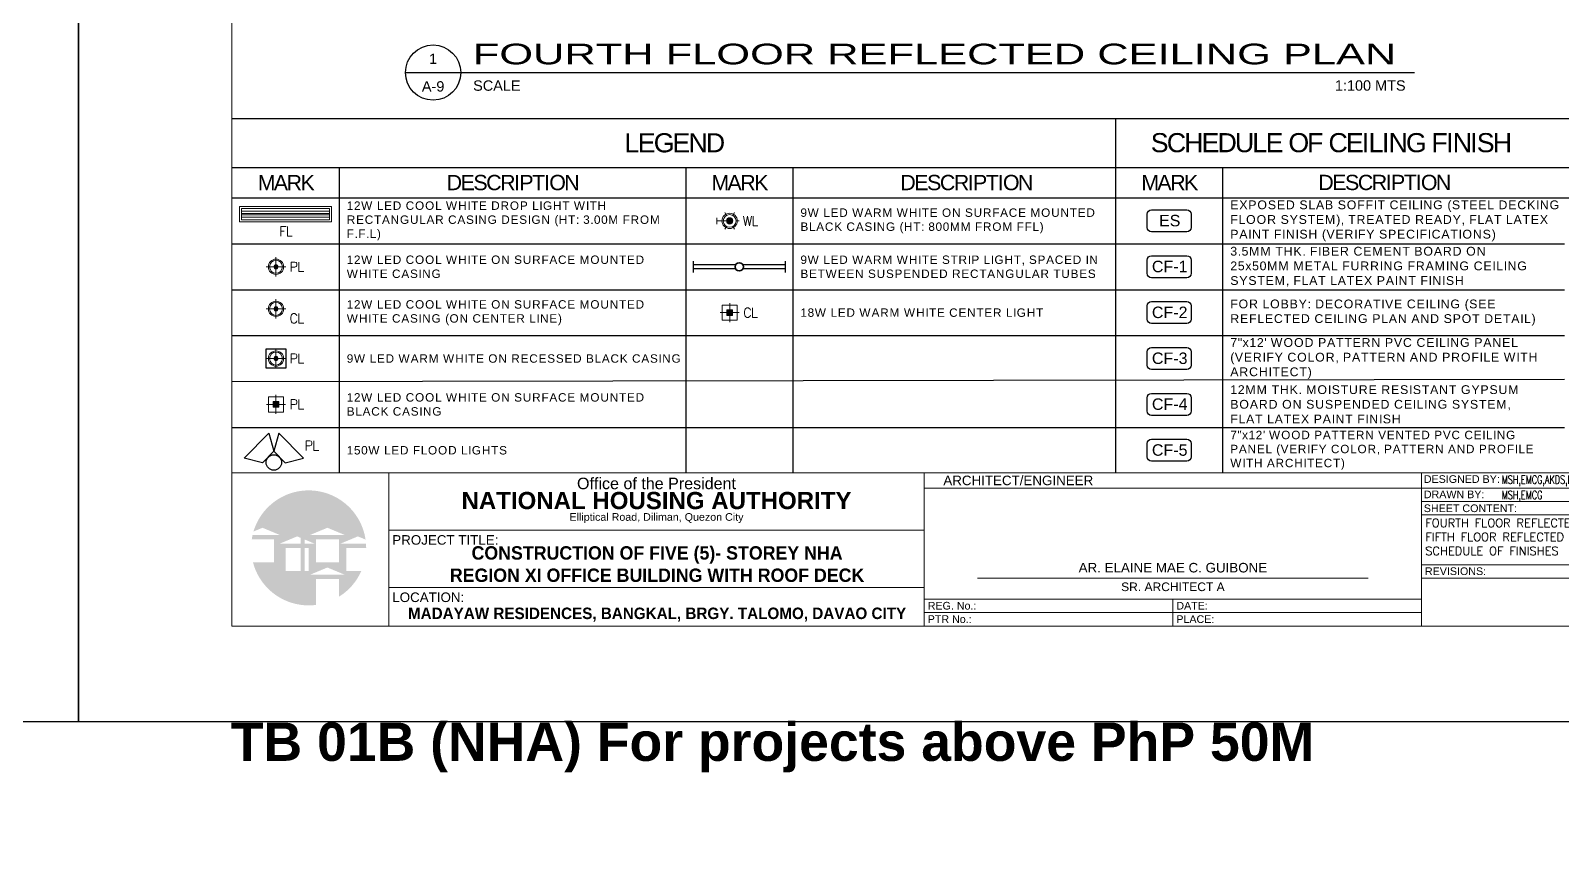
# Model space of a CAD drawing. Header units: metres. Extents: x -12400 to 1, y 0 to 106422.
# Drawn here: x -12172.94 to -12132.93, y 106310.29 to 106331.7 of the extents above; entities that cross this region are included whole.
import ezdxf
from ezdxf.enums import TextEntityAlignment as Align

# ---------------------------------------------------------------- set-up
doc = ezdxf.new("R2010")
doc.units = ezdxf.units.M
doc.header["$PDMODE"] = 35
for name, color, linetype, lineweight in [('B', 5, 'Continuous', 30), ('BOARDER 001', 37, 'Continuous', 18), ('DIM 001', 251, 'Continuous', 13), ('FURN', 8, 'Continuous', 5), ('G', 3, 'Continuous', 20), ('LAYOUT', 1, 'Continuous', 20), ('LF 001', 51, 'Continuous', 20), ('R', 1, 'Continuous', 9), ('TBLOCK-BORDER-INSIDE', 247, 'Continuous', 0), ('TBLOCK-BORDER-OUTSIDE', 240, 'Continuous', 0), ('TBLOCK-BORDER-TLINE', 40, 'Continuous', 0), ('W', 140, 'Continuous', 80), ('Y', 2, 'Continuous', 13)]:
    doc.layers.add(name, color=color, linetype=linetype, lineweight=lineweight)
for name, color, linetype in [('E_FIX_LIGHT1', 2, 'Continuous'), ('lighting', 1, 'Continuous'), ('SCH-FLR', 224, 'Continuous'), ('TITLE', 1, 'Continuous'), ('TITLE BLOCK', 7, 'Continuous'), ('txt', 2, 'Continuous'), ('TXT2', 2, 'Continuous')]:
    doc.layers.add(name, color=color, linetype=linetype)
doc.styles.add('arial', font='arial.ttf')
doc.styles.add('arial baltic', font='arial.ttf')
doc.styles.add('Arial-Bold', font='arial.ttf')
doc.styles.add('arialBOLD', font='arialbd.ttf', dxfattribs={"height": 0.2})
doc.styles.add('CPDA-FONT', font='arial.ttf')
doc.styles.add('DIMTXT-100', font='arial.ttf')
doc.styles.add('HTDO - ARIAL', font='arial.ttf')
doc.styles.add('simplex', font='simplex.shx')
doc.styles.add('T-0.15', font='romans.shx', dxfattribs={"height": 0.15})
doc.styles.add('T.25', font='romans.shx', dxfattribs={"height": 0.2})
doc.dimstyles.new('D-100', dxfattribs={"dimtxt": 0.2, "dimasz": 0.15, "dimexe": 0.1, "dimexo": 0.1, "dimgap": 0.1, "dimtad": 1, "dimdec": 3, "dimzin": 4, "dimdsep": 46, "dimtxsty": 'DIMTXT-100', "dimblk": 'ARCHTICK', "dimcen": 0.2, "dimdle": 0.1, "dimclrd": 8, "dimclre": 8, "dimclrt": 2, "dimadec": 0, "dimazin": 1, "dimtfac": 1, "dimtdec": 3, "dimtofl": 0, "dimtmove": 2, "dimatfit": 3, "dimfxl": 1, "dimarcsym": 0})

# ---------------------------------------------------------------- blocks, each defined once
blk = doc.blocks.new('*U176')
at = {"layer": 'TITLE'}
blk.add_lwpolyline([(1271.65, 13.83), (1515.2, 13.83)], dxfattribs=at)
blk.add_circle((1278.31, 13.83), 6.67, dxfattribs=at)
at = {"layer": 'TITLE', "color": 5, "style": 'CPDA-FONT'}
blk.add_attdef('TITLE:', text='', height=5, dxfattribs=at).set_placement((1287.8, 24.54), align=Align.MIDDLE_LEFT)
blk.add_attdef('TITLE:', (1287.89, 15.82), '', height=5, dxfattribs=at)
at = {"layer": 'TXT2', "style": 'CPDA-FONT'}
blk.add_text('SCALE', height=2.5, dxfattribs=at).set_placement((1287.97, 9.44))
for tag, p in [('DET_NO.:', (1278.31, 17.16)), ('DWG_NO:', (1278.31, 10.5))]:
    blk.add_attdef(tag, text='', height=2.5, dxfattribs=at).set_placement(p, align=Align.MIDDLE_CENTER)
blk.add_attdef('SCALE', text='', height=2.5, dxfattribs=at).set_placement((1361.14, 10.71), align=Align.MIDDLE_LEFT)
blk = doc.blocks.new('_ArchTick')
at = {"color": 0, "linetype": 'ByBlock', "const_width": 0.15}
blk.add_lwpolyline([(-0.5, -0.5), (0.5, 0.5)], dxfattribs=at)
blk = doc.blocks.new('*D1524')
at = {"layer": 'DEFPOINTS', "color": 0, "transparency": 16777216}
for p in [(-12298.642, 106345.954), (-12298.642, 106345.954), (0.6, 0.075)]:
    blk.add_point(p, dxfattribs=at)
at = {"layer": 'DIM 001', "color": 8, "lineweight": -2, "transparency": 16777216}
for p, q in [((0.7, 106345.954), (-12298.742, 106345.954)), ((0.6, 0.175), (0.6, 106346.054))]:
    blk.add_line(p, q, dxfattribs=at)
at = {"layer": 'DIM 001', "color": 8, "lineweight": -2, "transparency": 16777216, "xscale": 0.15, "yscale": 0.15, "zscale": 0.15, "rotation": 180}
blk.add_blockref('_ArchTick', (-12298.642, 106345.954), dxfattribs=at)
at = {"layer": 'DIM 001', "color": 8, "lineweight": -2, "transparency": 16777216, "xscale": 0.15, "yscale": 0.15, "zscale": 0.15}
blk.add_blockref('_ArchTick', (0.6, 106345.954), dxfattribs=at)
at = {"layer": 'DIM 001', "color": 2, "transparency": 16777216, "insert": (-6149.021, 106346.157), "char_height": 0.2, "attachment_point": 5, "style": 'DIMTXT-100'}
blk.add_mtext('12299.242', dxfattribs=at)
blk = doc.blocks.new('LEDPENDANTLT')
at = {"color": 1}
for points in [[(0, 0.2), (1.2, 0.2), (1.2, 0), (0, 0)], [(0.025, 0.175), (1.175, 0.175), (1.175, 0.025), (0.025, 0.025)]]:
    blk.add_lwpolyline(points, close=True, dxfattribs=at)
at = {"color": 2}
for points in [[(1.175, 0.11), (0.025, 0.11), (0.025, 0.14), (1.175, 0.14)], [(1.175, 0.09), (0.025, 0.09), (0.025, 0.06), (1.175, 0.06)]]:
    blk.add_lwpolyline(points, close=True, dxfattribs=at)
blk = doc.blocks.new('L1')
at = {"layer": 'LF 001', "lineweight": 20, "ltscale": 1500}
h = blk.add_hatch(color=256, dxfattribs=at)
edge = h.paths.add_edge_path()
edge.add_arc((0, 0), 0.0319, 0, 360)
at = {"layer": 'LF 001', "ltscale": 1500}
blk.add_lwpolyline([(-0.1, 0, -1), (0.1, 0, -1)], format="xyb", close=True, dxfattribs=at)
at = {"layer": 'LF 001', "color": 76, "lineweight": 18, "ltscale": 1500}
for points in [[(0, 0.15), (0, -0.15)], [(-0.15, 0), (0.15, 0)]]:
    blk.add_lwpolyline(points, dxfattribs=at)
at = {"layer": 'LF 001', "lineweight": 20, "ltscale": 1500}
blk.add_circle((0, 0), 0.0319, dxfattribs=at)
blk = doc.blocks.new('LO')
at = {"layer": 'LAYOUT', "xscale": 1000, "yscale": 1000, "zscale": 1000}
blk.add_blockref('L1', (0, 0), dxfattribs=at)
blk = doc.blocks.new('*U1960')
at = {"layer": 'LF 001', "ltscale": 1500}
blk.add_circle((0, 0), 0.0999, dxfattribs=at)
at = {"layer": 'lighting', "xscale": 0.0008492979043710491, "yscale": 0.0008492979043710491, "zscale": 0.0008492979043710491}
blk.add_blockref('LO', (0, 0), dxfattribs=at)
blk = doc.blocks.new('*U1961')
at = {"layer": 'LF 001', "lineweight": 20, "ltscale": 1500}
blk.add_hatch(color=256, dxfattribs=at).paths.add_polyline_path([(-0.0375, 0.0375), (0.0375, 0.0375), (0.0375, -0.0375), (-0.0375, -0.0375)])
at = {"layer": 'LF 001', "color": 76, "lineweight": 18, "ltscale": 1500}
for points in [[(-0.125, 0), (0.125, 0)], [(0, 0.125), (0, -0.125)]]:
    blk.add_lwpolyline(points, dxfattribs=at)
at = {"layer": 'LF 001', "ltscale": 1500}
blk.add_lwpolyline([(-0.1, 0.1), (0.1, 0.1), (0.1, -0.1), (-0.1, -0.1)], close=True, dxfattribs=at)
at = {"layer": 'LF 001', "lineweight": 20, "ltscale": 1500}
blk.add_lwpolyline([(-0.0375, 0.0375), (0.0375, 0.0375), (0.0375, -0.0375), (-0.0375, -0.0375)], close=True, dxfattribs=at)
blk = doc.blocks.new('WALL LAMP 001')
at = {"layer": 'LF 001', "lineweight": 20, "ltscale": 1500}
blk.add_hatch(color=256, dxfattribs=at).paths.add_polyline_path([(0.05, -0.2, 1), (-0.05, -0.2, 1)])
at = {"layer": 'LF 001', "ltscale": 1500}
for p, q in [((0, 0), (-0.05, 0)), ((0, 0), (0.05, 0)), ((0, -0.15), (0, 0))]:
    blk.add_line(p, q, dxfattribs=at)
at = {"layer": 'LF 001', "color": 76, "lineweight": 18, "ltscale": 1500}
for p, q in [((-0.087, -0.15), (-0.13, -0.125)), ((0.087, -0.15), (0.13, -0.125)), ((-0.087, -0.25), (-0.13, -0.275)), ((0, -0.3), (0, -0.35)), ((0.087, -0.25), (0.13, -0.275))]:
    blk.add_line(p, q, dxfattribs=at)
at = {"layer": 'LF 001', "ltscale": 1500}
blk.add_circle((0, -0.2), 0.12, dxfattribs=at)
at = {"layer": 'LF 001', "color": 76, "lineweight": 18, "ltscale": 1500}
blk.add_circle((0, -0.2), 0.1, dxfattribs=at)
at = {"layer": 'LF 001', "lineweight": 20, "ltscale": 1500}
blk.add_circle((0, -0.2), 0.05, dxfattribs=at)
blk = doc.blocks.new('*U1416')
at = {"layer": 'BOARDER 001', "xscale": 0.8333333333333334, "yscale": 0.8333333333333334, "zscale": 0.8333333333333334}
blk.add_blockref('WALL LAMP 001', (0, 0.167), dxfattribs=at)
blk = doc.blocks.new('*U1686')
at = {"layer": 'LF 001', "color": 7, "lineweight": 30, "ltscale": 1500}
for p, q in [((-0.6, 0.075), (-0.6, -0.075)), ((0.6, 0.075), (0.6, -0.075))]:
    blk.add_line(p, q, dxfattribs=at)
at = {"layer": 'LF 001', "color": 31, "lineweight": 30, "ltscale": 1500}
for points in [[(-0.048, 0.025), (-0.6, 0.025)], [(0.6, 0.025), (0.048, 0.025)], [(-0.048, -0.025), (-0.6, -0.025)], [(0.6, -0.025), (0.048, -0.025)]]:
    blk.add_lwpolyline(points, dxfattribs=at)
at = {"layer": 'LF 001', "color": 7, "lineweight": 35, "ltscale": 1500}
blk.add_circle((0, 0), 0.0542, dxfattribs=at)
blk = doc.blocks.new('nha logo [20x30]')
at = {"layer": 'B'}
h = blk.add_hatch(color=256, dxfattribs=at)
h.paths.add_polyline_path([(752.52, -115.99), (743.07, -115.99, 0.019096), (742.78, -117.49), (750.52, -117.49), (750.52, -122.99), (754.56, -122.99), (754.56, -120.49), (759.73, -120.49), (759.73, -118.99), (752.56, -118.99), (758.56, -116.49), (759.73, -116.98), (759.73, -113.49), (755.47, -110.86), (744.48, -111.93, 0.038492), (743.38, -114.8), (746.52, -113.49)])
h.paths.add_polyline_path([(748.32, -106.44, 0.069327), (745.02, -110.87), (754.07, -109.99)])
h.paths.add_polyline_path([(752.45, -103.23, 0.052722), (749.07, -105.73), (753.4, -108.41)])
h.paths.add_polyline_path([(754.95, -101.99, 0.021764), (753.38, -102.72), (754.55, -109.12), (759.73, -112.31), (759.73, -109.5)])
h.paths.add_polyline_path([(759.4, -100.74, 0.045113), (755.91, -101.63), (758.18, -105.21)])
h.paths.add_polyline_path([(762.56, -100.49, 0.02609), (760.47, -100.6), (758.91, -106.35), (760.57, -108.96), (763.77, -105.68)])
h.paths.add_polyline_path([(764.6, -104.83), (768.07, -101.27, 0.056974), (763.59, -100.52)])
h.paths.add_polyline_path([(761.23, -109.72), (761.23, -110.89), (767.48, -109.69), (772.19, -102.96, 0.041767), (769.14, -101.61)])
h.paths.add_polyline_path([(777.92, -107.68, 0.081023), (773.05, -103.47), (768.89, -109.42)])
h.paths.add_polyline_path([(769.92, -110.24), (780.57, -111.8, 0.047253), (778.61, -108.57)])
h.paths.add_polyline_path([(766.93, -110.81), (761.23, -111.91), (761.23, -117.6), (764.56, -118.99), (761.23, -118.99), (761.23, -120.49), (762.56, -120.49), (762.56, -122.99), (765.08, -122.99), (765.08, -117.49), (773.08, -117.49), (773.08, -122.99), (775.68, -122.99), (775.68, -120.49), (782.56, -120.49, 0.01877), (782.5, -118.99), (773.68, -118.99), (779.68, -116.49), (782.35, -117.6, 0.061492), (781.05, -112.88)])
h.paths.add_polyline_path([(775.08, -115.99), (763.08, -115.99), (769.08, -113.49)], flags=16)
at = {"layer": 'DEFPOINTS'}
blk.add_hatch(color=256, dxfattribs=at).paths.add_polyline_path([(761.23, -111.91), (766.93, -110.81), (781.05, -112.88, 0.014809), (780.57, -111.8), (769.92, -110.24), (778.61, -108.57, 0.014075), (777.92, -107.68), (768.89, -109.42), (773.05, -103.47, 0.012545), (772.19, -102.96), (767.48, -109.69), (761.23, -110.89), (761.23, -109.72), (769.14, -101.61, 0.01399), (768.07, -101.27), (764.6, -104.83), (763.59, -100.52, 0.012921), (762.56, -100.49), (763.77, -105.68), (760.57, -108.96), (758.91, -106.35), (760.47, -100.6, 0.013556), (759.4, -100.74), (758.18, -105.21), (755.91, -101.63, 0.012762), (754.95, -101.99), (759.73, -109.5), (759.73, -112.31), (754.55, -109.12), (753.38, -102.72, 0.013177), (752.45, -103.23), (753.4, -108.41), (749.07, -105.73, 0.012907), (748.32, -106.44), (754.07, -109.99), (745.02, -110.87, 0.014841), (744.48, -111.93), (755.47, -110.86), (759.73, -113.49), (759.73, -140.29, 0.018859), (761.23, -140.45)])
at = {"layer": 'G'}
h = blk.add_hatch(color=256, dxfattribs=at)
h.paths.add_polyline_path([(759.73, -128.49), (754.56, -128.49), (754.56, -122.99), (750.52, -122.99), (750.52, -125.49), (743.19, -125.49, 0.302823), (759.73, -140.29)])
h.paths.add_polyline_path([(765.08, -131.31), (773.08, -131.31), (773.08, -137.5, 0.152448), (780.89, -128.49), (775.68, -128.49), (775.68, -122.99), (773.08, -122.99), (773.08, -125.49), (765.08, -125.49), (765.08, -122.99), (762.56, -122.99), (762.56, -128.49), (761.23, -128.49), (761.23, -140.45, 0.048304), (765.08, -140.33)])
h.paths.add_polyline_path([(763.08, -129.81), (769.08, -127.31), (775.08, -129.81)], flags=16)
blk = doc.blocks.new('A$C4143093F')
at = {"color": 1, "linetype": 'Continuous', "xscale": 85.53599999999842, "yscale": 85.53599999999842, "zscale": 85.53599999999842}
blk.add_blockref('nha logo [20x30]', (-65226, 10306), dxfattribs=at)
blk = doc.blocks.new('A$Ceba0e023')
at = {"layer": 'DEFPOINTS'}
for p, q in [((0, 0), (0, 50.934)), ((76.2, 50.934), (76.2, 0)), ((76.2, 0), (0, 0))]:
    blk.add_line(p, q, dxfattribs=at)
at = {"layer": 'TBLOCK-BORDER-INSIDE'}
blk.add_line((73.693, 6.517), (4.011, 6.517), dxfattribs=at)
blk.add_line((73.693, 6.517), (4.011, 6.517), dxfattribs=at)
at = {"layer": 'TBLOCK-BORDER-INSIDE', "ltscale": 0.35}
for p, q in [((8.111, 2.507), (8.111, 6.517)), ((22.111, 2.507), (22.111, 6.517)), ((35.111, 2.507), (35.111, 6.517))]:
    blk.add_line(p, q, dxfattribs=at)
at = {"layer": 'TBLOCK-BORDER-OUTSIDE'}
for p, q in [((4.011, 2.507), (4.011, 48.427)), ((73.693, 2.507), (4.011, 2.507))]:
    blk.add_line(p, q, dxfattribs=at)
blk.add_lwpolyline([(73.693, 2.507), (4.011, 2.507), (4.011, 48.427), (73.693, 48.427)], close=True, dxfattribs=at)
at = {"layer": 'TBLOCK-BORDER-TLINE'}
for p, q in [((22.111, 6.116), (73.693, 6.116)), ((35.111, 5.765), (47.711, 5.765)), ((35.111, 5.414), (47.711, 5.414)), ((8.111, 5.017), (22.111, 5.017)), ((35.111, 4.111), (47.711, 4.111)), ((23.505, 3.76), (33.716, 3.76)), ((35.111, 3.76), (47.711, 3.76)), ((22.111, 3.208), (35.111, 3.208)), ((28.611, 3.208), (28.611, 2.507)), ((22.111, 2.858), (35.111, 2.858))]:
    blk.add_line(p, q, dxfattribs=at)
blk.add_lwpolyline([(22.111, 3.517), (8.111, 3.517)], dxfattribs=at)
at = {"layer": 'W', "xscale": 0.000879131224526006, "yscale": 0.000879131224526006, "zscale": 0.000879131224526006}
blk.add_blockref('A$C4143093F', (6.016, 4.552), dxfattribs=at)
at = {"layer": 'DEFPOINTS', "style": 'arialBOLD'}
blk.add_text('TB 01B (NHA) For projects above PhP 50M', height=1.00263, dxfattribs=at).set_placement((3.98, -1.02))
at = {"layer": 'G', "style": 'arialBOLD'}
for s, insert, char_height, width, attachment_point in [('NATIONAL HOUSING AUTHORITY', (15.111, 6.016), 0.45, 13.04669, 2), ('{\\W0.95;CONSTRUCTION OF FIVE (5)- STOREY NHA \\PREGION XI OFFICE BUILDING WITH ROOF DECK}', (15.126, 4.126), 0.35, 11.61666, 5), ('{\\W0.95;MADAYAW RESIDENCES, BANGKAL, BRGY. TALOMO, DAVAO CITY}', (15.126, 2.806), 0.3, 13.25129, 5)]:
    blk.add_mtext(s, dxfattribs=dict(at, insert=insert, char_height=char_height, width=width, attachment_point=attachment_point))
at = {"layer": 'R', "style": 'arial baltic'}
for s, p in [('DESIGNED BY:', (35.174, 6.192)), ('DRAWN BY:', (35.174, 5.791)), ('SHEET CONTENT:', (35.174, 5.428)), ('REVISIONS:', (35.203, 3.781)), ('REG. No.:', (22.203, 2.879)), ('DATE:', (28.703, 2.879)), ('PTR No.:', (22.203, 2.528)), ('PLACE:', (28.703, 2.528))]:
    blk.add_text(s, height=0.2, dxfattribs=at).set_placement(p, align=Align.BOTTOM_LEFT)
blk.add_text('Elliptical Road, Diliman, Quezon City', height=0.2, dxfattribs=at).set_placement((15.111, 5.461), align=Align.TOP_CENTER)
for s, height, p in [('AR. ELAINE MAE C. GUIBONE', 0.25, (28.613, 4.034)), ('SR. ARCHITECT A', 0.225, (28.613, 3.534))]:
    blk.add_text(s, height=height, dxfattribs=at).set_placement(p, align=Align.MIDDLE_CENTER)
at = {"layer": 'Y', "style": 'HTDO - ARIAL'}
blk.add_text('Office of the President', height=0.30079, dxfattribs=at).set_placement((15.111, 6.388), align=Align.TOP_CENTER)
at = {"layer": 'Y', "style": 'arial baltic'}
blk.add_text('ARCHITECT/ENGINEER', height=0.25, dxfattribs=at).set_placement((22.611, 6.317), align=Align.MIDDLE_LEFT)
for s, p in [('PROJECT TITLE:', (8.203, 4.56)), ('LOCATION:', (8.203, 3.06))]:
    blk.add_text(s, height=0.25, dxfattribs=at).set_placement(p, align=Align.BOTTOM_LEFT)

msp = doc.modelspace()

# ---------------------------------------------------------------- linework, layer by layer
at = {"color": 2}
for points in [[(-12167.67514, 106329.40555), (-12097.99224, 106329.40555)], [(-12144.58008, 106329.40752), (-12144.58008, 106320.12851)], [(-12167.67514, 106328.12654), (-12097.99224, 106328.12654)], [(-12164.87514, 106328.12654), (-12164.87514, 106320.12654)], [(-12155.81635, 106328.12654), (-12155.81635, 106320.12654)], [(-12153.01635, 106328.12654), (-12153.01635, 106320.12654)], [(-12141.78008, 106328.12949), (-12141.78008, 106320.12851)], [(-12167.67514, 106327.32654), (-12121.60754, 106327.32654)]]:
    msp.add_lwpolyline(points, dxfattribs=at)
at = {"color": 1}
for points in [[(-12167.67514, 106326.12654), (-12132.84381, 106326.12654)], [(-12167.67514, 106324.92654), (-12132.84381, 106324.92654)], [(-12167.67514, 106323.72654), (-12132.84381, 106323.72654)], [(-12167.67514, 106322.52654), (-12132.84381, 106322.59121)], [(-12167.67514, 106321.32654), (-12132.84381, 106321.32719)], [(-12167.67514, 106321.32703), (-12144.58008, 106321.32703)], [(-12166.88153, 106320.40063), (-12167.35913, 106320.52257), (-12166.70879, 106321.17799), (-12166.58177, 106320.70041), (-12166.88153, 106320.40063)], [(-12166.28201, 106320.40063), (-12165.80441, 106320.52257), (-12166.45475, 106321.17799), (-12166.58177, 106320.70041), (-12166.28201, 106320.40063)]]:
    msp.add_lwpolyline(points, dxfattribs=at)
msp.add_lwpolyline([(-12166.27035, 106322.87175), (-12166.77993, 106322.87175), (-12166.77993, 106323.38133), (-12166.27035, 106323.38133)], close=True, dxfattribs=at)
msp.add_circle((-12166.58177, 106320.40825), 0.20068, dxfattribs=at)
at = {"layer": 'SCH-FLR', "color": 1}
for points in [[(-12142.71928, 106326.44051), (-12143.64088, 106326.44051, -0.41421356), (-12143.75608, 106326.55571), (-12143.75608, 106326.90131, -0.41421356), (-12143.64088, 106327.01651), (-12142.71928, 106327.01651, -0.41421356), (-12142.60408, 106326.90131), (-12142.60408, 106326.55571, -0.41421356)], [(-12142.71933, 106325.24047), (-12143.64093, 106325.24047, -0.41421356), (-12143.75613, 106325.35567), (-12143.75613, 106325.70127, -0.41421356), (-12143.64093, 106325.81647), (-12142.71933, 106325.81647, -0.41421356), (-12142.60413, 106325.70127), (-12142.60413, 106325.35567, -0.41421356)], [(-12142.71933, 106324.04047), (-12143.64093, 106324.04047, -0.41421356), (-12143.75613, 106324.15567), (-12143.75613, 106324.50127, -0.41421356), (-12143.64093, 106324.61647), (-12142.71933, 106324.61647, -0.41421356), (-12142.60413, 106324.50127), (-12142.60413, 106324.15567, -0.41421356)], [(-12142.71933, 106322.84047), (-12143.64093, 106322.84047, -0.41421356), (-12143.75613, 106322.95567), (-12143.75613, 106323.30127, -0.41421356), (-12143.64093, 106323.41647), (-12142.71933, 106323.41647, -0.41421356), (-12142.60413, 106323.30127), (-12142.60413, 106322.95567, -0.41421356)], [(-12142.71933, 106321.64047), (-12143.64093, 106321.64047, -0.41421356), (-12143.75613, 106321.75567), (-12143.75613, 106322.10127, -0.41421356), (-12143.64093, 106322.21647), (-12142.71933, 106322.21647, -0.41421356), (-12142.60413, 106322.10127), (-12142.60413, 106321.75567, -0.41421356)], [(-12142.71933, 106320.44047), (-12143.64093, 106320.44047, -0.41421356), (-12143.75613, 106320.55567), (-12143.75613, 106320.90127, -0.41421356), (-12143.64093, 106321.01647), (-12142.71933, 106321.01647, -0.41421356), (-12142.60413, 106320.90127), (-12142.60413, 106320.55567, -0.41421356)]]:
    msp.add_lwpolyline(points, format="xyb", close=True, dxfattribs=at)

# ---------------------------------------------------------------- block references
at = {"xscale": 0.999738737056323, "yscale": 0.999738737056323, "zscale": 0.999738737056323}
for p in [(-12247.86641, 106313.62444), (-12171.68632, 106313.62444)]:
    msp.add_blockref('A$Ceba0e023', p, dxfattribs=at)
at = {"layer": 'E_FIX_LIGHT1', "xscale": 2, "yscale": 2, "zscale": 2}
for name, p, rotation in [('*U1416', (-12154.66635, 106326.72654), 90), ('*U1960', (-12166.52514, 106325.52654), 90), ('*U1960', (-12166.52514, 106324.42654), 90), ('*U1961', (-12154.6663, 106324.32671), 90), ('*U1960', (-12166.52514, 106323.12654), 270), ('*U1961', (-12166.52514, 106321.92654), 90)]:
    msp.add_blockref(name, p, dxfattribs=dict(at, rotation=rotation))
msp.add_blockref('*U1686', (-12154.41635, 106325.52529), dxfattribs=at)
at = {"layer": 'FURN', "xscale": -2, "yscale": 2, "zscale": 2}
msp.add_blockref('LEDPENDANTLT', (-12165.07514, 106326.70154), dxfattribs=at)
at = {"layer": 'TITLE BLOCK'}
ref = msp.add_blockref('*U176', (-12300.83036, 106329.10805), dxfattribs=dict(at, xscale=0.1082773899033286, yscale=0.1082773899033286, zscale=0.1082773899033286))
ref.add_attrib('DET_NO.:', '1', dxfattribs={"layer": 'TXT2', "height": 0.27069, "style": 'CPDA-FONT'}).set_placement((-12162.41806, 106330.96648), align=Align.MIDDLE_CENTER)
ref.add_attrib('DWG_NO:', 'A-9', dxfattribs={"layer": 'TXT2', "height": 0.270693, "style": 'CPDA-FONT'}).set_placement((-12162.41806, 106330.24463), align=Align.MIDDLE_CENTER)
ref.add_attrib('TITLE:', 'FOURTH FLOOR REFLECTED CEILING PLAN', (-12161.38056, 106330.82062), dxfattribs={"layer": 'TITLE', "color": 5, "height": 0.5413869, "style": 'CPDA-FONT', "width": 1.5})
ref.add_attrib('SCALE', '1:100 MTS', dxfattribs={"layer": 'TXT2', "height": 0.270693, "style": 'CPDA-FONT'}).set_placement((-12138.84692, 106330.26796), align=Align.MIDDLE_LEFT)

# ---------------------------------------------------------------- texts
at = {"linetype": 'Continuous'}
for s, width, heights, insert, char_height, attachment_point, style in [('{\\T0.9;\\C3;LEGEND}', 10.0592086, [0], (-12156.12761, 106328.76605), 0.5, 5, 'arial'), ('\\pxt28;{\\T0.9;\\C3;SCHEDULE OF CEILING FINISH}', 10.0592086, [0], (-12138.96195, 106328.769), 0.5, 5, 'arial'), ('\\pxt28;{\\T0.9;\\C3;MARK}', 7.6042067, [0], (-12166.27514, 106327.72654), 0.4, 5, 'arial'), ('\\pxt28;{\\T0.9;\\C3;DESCRIPTION}', 7.6042067, [0], (-12160.34575, 106327.72703), 0.4, 5, 'arial'), ('\\pxt28;{\\T0.9;\\C3;MARK}', 7.6042067, [0], (-12154.41635, 106327.72654), 0.4, 5, 'arial'), ('\\pxt28;{\\T0.9;\\C3;DESCRIPTION}', 7.6042067, [0], (-12148.48696, 106327.72703), 0.4, 5, 'arial'), ('\\pxt28;{\\T0.9;\\C3;MARK}', 7.6042067, [0], (-12143.18008, 106327.72949), 0.4, 5, 'arial'), ('\\pxt28;{\\T0.9;\\C3;DESCRIPTION}', 7.6042067, [0], (-12137.56195, 106327.72949), 0.4, 5, 'arial'), ('\\A1;\\pxql;{\\fArial|b0|i0|c0|p34;\\T1.1;\\C2;12W LED COOL WHITE DROP LIGHT WITH RECTANGULAR CASING DESIGN (HT: 3.00M FROM F.F.L)}', 8.4905393, [1.98196], (-12164.67514, 106326.72605), 0.22, 4, 'T-0.15'), ('\\A1;\\pxql;{\\fArial|b0|i0|c0|p34;\\T1.1;\\C2;9W LED WARM WHITE ON SURFACE MOUNTED BLACK CASING (HT: 800MM FROM FFL)}', 8.4905393, [1.98196], (-12152.81635, 106326.72605), 0.22, 4, 'T-0.15'), ('\\A1;\\pxql;{\\fArial|b0|i0|c0|p34;\\T1.1;\\C2;EXPOSED SLAB SOFFIT CEILING (STEEL DECKING FLOOR SYSTEM), TREATED READY, FLAT LATEX PAINT FINISH (VERIFY SPECIFICATIONS)}', 8.8946924, [1.98196], (-12141.58008, 106326.72851), 0.23, 4, 'T-0.15'), ('\\A1;\\pxql;{\\fArial|b0|i0|c0|p34;\\T1.1;\\C2;12W LED COOL WHITE ON SURFACE MOUNTED WHITE CASING}', 8.9265, [1.98196], (-12164.67514, 106325.52605), 0.22, 4, 'T-0.15'), ('\\A1;{\\fArial|b0|i0|c0|p34;\\T1.1;\\C2;9W LED WARM WHITE STRIP LIGHT, SPACED IN BETWEEN SUSPENDED RECTANGULAR TUBES}', 8.4905393, [1.98196], (-12152.81635, 106325.52601), 0.22, 4, 'T-0.15'), ('\\A1;\\pxql;{\\fArial|b0|i0|c0|p34;\\T1.1;\\C2;3.5MM THK. FIBER CEMENT BOARD ON 25x50MM METAL FURRING FRAMING CEILING SYSTEM, FLAT LATEX PAINT FINISH}', 8.1048822, [1.98196], (-12141.58013, 106325.52847), 0.23, 4, 'T-0.15'), ('\\A1;\\pxql;{\\fArial|b0|i0|c0|p34;\\T1.1;\\C2;12W LED COOL WHITE ON SURFACE MOUNTED WHITE CASING (ON CENTER LINE)}', 8.4905393, [1.98196], (-12164.67514, 106324.32605), 0.22, 4, 'T-0.15'), ('\\A1;\\pxql;{\\fArial|b0|i0|c0|p34;\\T1.1;\\C2;FOR LOBBY: DECORATIVE CEILING (SEE REFLECTED CEILING PLAN AND SPOT DETAIL)}', 8.6670849, [1.98196], (-12141.58013, 106324.32847), 0.23, 4, 'T-0.15'), ('\\A1;{\\fArial|b0|i0|c0|p34;\\T1.1;\\C2;18W LED WARM WHITE CENTER LIGHT}', 8.4905393, [1.98196], (-12152.81637, 106324.32618), 0.22, 4, 'T-0.15'), ('\\A1;\\pxql;{\\fArial|b0|i0|c0|p34;\\T1.1;\\C2;7"x12\' WOOD PATTERN PVC CEILING PANEL (VERIFY COLOR, PATTERN AND PROFILE WITH ARCHITECT)}', 8.2947435, [1.98196], (-12141.58013, 106323.12847), 0.23, 4, 'T-0.15'), ('\\A1;\\pxql;{\\fArial|b0|i0|c0|p34;\\T1.1;\\C2;9W LED WARM WHITE ON RECESSED BLACK CASING}', 8.4905393, [1.98196], (-12164.67514, 106323.12605), 0.22, 4, 'T-0.15'), ('\\A1;\\pxql;{\\fArial|b0|i0|c0|p34;\\T1.1;\\C2;12W LED COOL WHITE ON SURFACE MOUNTED BLACK CASING}', 8.4905393, [1.98196], (-12164.67514, 106321.92605), 0.22, 4, 'T-0.15'), ('\\A1;\\pxql;{\\fArial|b0|i0|c0|p34;\\T1.1;\\C2;12MM THK. MOISTURE RESISTANT GYPSUM BOARD ON SUSPENDED CEILING SYSTEM, FLAT LATEX PAINT FINISH}', 8.255176, [1.98196], (-12141.58013, 106321.92847), 0.23, 4, 'T-0.15'), ('\\A1;\\pxql;{\\fArial|b0|i0|c0|p34;\\T1.1;\\C2;7"x12\' WOOD PATTERN VENTED PVC CEILING PANEL (VERIFY COLOR, PATTERN AND PROFILE WITH ARCHITECT)}', 8.2007629, [1.98196], (-12141.58013, 106320.72847), 0.22, 4, 'T-0.15'), ('\\A1;\\pxql;{\\fArial|b0|i0|c0|p34;\\T1.1;\\C2;150W LED FLOOD LIGHTS}', 8.4905393, [1.98196], (-12164.67514, 106320.72654), 0.22, 4, 'T-0.15')]:
    msp.add_mtext_dynamic_manual_height_columns(s, width=width, gutter_width=0.001, heights=heights, dxfattribs=dict(at, insert=insert, char_height=char_height, attachment_point=attachment_point, style=style))
at = {"layer": 'txt', "color": 6, "linetype": 'Continuous', "char_height": 0.25, "attachment_point": 5, "style": 'T.25'}
for s, width, gutter_width, insert in [('{\\T0.9;WL}', 1.290609, 0.002, (-12154.13157, 106326.72654)), ('{\\T0.9;FL}', 0.6453045, 0.001, (-12166.27514, 106326.45154)), ('{\\T0.9;PL}', 1.290609, 0.002, (-12165.99035, 106325.52654)), ('{\\T0.9;CL}', 1.290609, 0.002, (-12165.99035, 106324.17654)), ('{\\T0.9;CL}', 1.290609, 0.002, (-12154.13151, 106324.32671)), ('{\\T0.9;PL}', 1.290609, 0.002, (-12165.99035, 106323.12654)), ('{\\T0.9;PL}', 1.290609, 0.002, (-12165.99035, 106321.92654)), ('{\\T0.9;PL}', 1.290609, 0.002, (-12165.5948, 106320.85028))]:
    msp.add_mtext_dynamic_manual_height_columns(s, width=width, gutter_width=gutter_width, heights=[0], dxfattribs=dict(at, insert=insert))
at = {"layer": 'txt', "color": 6, "linetype": 'Continuous', "char_height": 0.3, "width": 0.9313097, "attachment_point": 2, "style": 'Arial-Bold'}
for s, insert in [('{\\C2;ES}', (-12143.16384, 106326.88473)), ('{\\C2;CF-1}', (-12143.16389, 106325.68469)), ('{\\C2;CF-2}', (-12143.16389, 106324.48469)), ('{\\C2;CF-3}', (-12143.16389, 106323.28469)), ('{\\C2;CF-4}', (-12143.16389, 106322.08469)), ('{\\C2;CF-5}', (-12143.16389, 106320.88469))]:
    msp.add_mtext(s, dxfattribs=dict(at, insert=insert))
at = {"layer": 'txt', "color": 2, "char_height": 0.22, "width": 7.5872435, "attachment_point": 1, "style": 'simplex'}
for s, insert in [('{\\W0.7;MSH,EMCG,AKDS,ML,KRA}', (-12134.48497, 106320.07224)), ('{\\W0.7;MSH,EMCG}', (-12134.48497, 106319.67129)), ('FOURTH FLOOR REFLECTED CEILING PLAN\\PFIFTH FLOOR REFLECTED CEILING PLAN\\PSCHEDULE OF FINISHES', (-12136.48497, 106318.93724))]:
    msp.add_mtext(s, dxfattribs=dict(at, insert=insert))

# ---------------------------------------------------------------- dimensions: what is measured, and where the dimension line sits
at = {"layer": 'DIM 001'}
dim = msp.add_linear_dim(base=(-12298.64188, 106345.95449), p1=(0.6, 0.075), p2=(-12298.64188, 106345.95449), dimstyle='D-100', dxfattribs=at)
dim.commit()
dim.dimension.update_dxf_attribs({"geometry": '*D1524', "text_midpoint": (-6149.02094, 106346.15661)})

doc.saveas('drawing.dxf')
